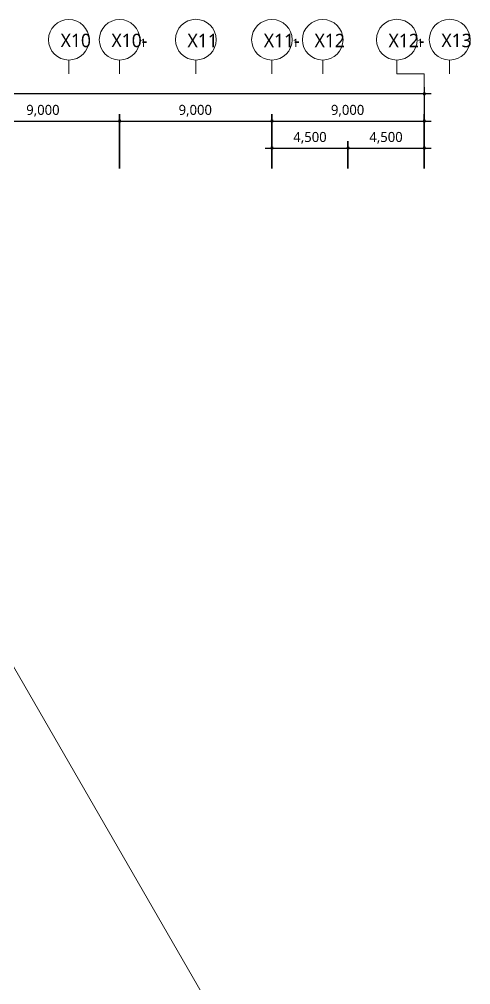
# Model space of a CAD drawing. Header units: millimetres. Extents: x -4020 to 126975, y -1911 to 106713.
# Drawn here: x 83763 to 110430, y 49640 to 106713 of the extents above; entities that cross this region are included whole.
import ezdxf

# ---------------------------------------------------------------- set-up
doc = ezdxf.new("R2010")
doc.units = ezdxf.units.MM
for name, color, linetype in [('PDF_문자', 7, 'Continuous'), ('PDF_솔리드 채우기', 7, 'Continuous'), ('PDF_형상', 7, 'Continuous')]:
    doc.layers.add(name, color=color, linetype=linetype)
doc.styles.add('PDF 맑은 고딕', font='malgun.ttf')

msp = doc.modelspace()

# ---------------------------------------------------------------- linework, layer by layer
at = {"layer": 'PDF_솔리드 채우기', "transparency": 33554559}
for points in [[(107613, 102376), (107597, 102298), (107690, 102298)], [(107597, 102298), (107613, 102236), (107690, 102298)], [(107690, 102407), (107613, 102376), (107690, 102298)], [(107613, 102236), (107690, 102205), (107690, 102298)], [(107768, 102376), (107690, 102407), (107690, 102298)], [(107784, 102298), (107768, 102376), (107690, 102298)], [(107690, 102205), (107768, 102236), (107690, 102298)], [(107768, 102236), (107784, 102298), (107690, 102298)], [(89612, 100775), (89596, 100697), (89690, 100697)], [(89612, 100775), (89596, 100697), (89690, 100697)], [(89596, 100697), (89612, 100635), (89690, 100697)], [(89596, 100697), (89612, 100635), (89690, 100697)], [(89690, 100806), (89612, 100775), (89690, 100697)], [(89690, 100806), (89612, 100775), (89690, 100697)], [(89612, 100635), (89690, 100604), (89690, 100697)], [(89612, 100635), (89690, 100604), (89690, 100697)], [(89767, 100775), (89690, 100806), (89690, 100697)], [(89767, 100775), (89690, 100806), (89690, 100697)], [(89783, 100697), (89767, 100775), (89690, 100697)], [(89783, 100697), (89767, 100775), (89690, 100697)], [(89690, 100604), (89767, 100635), (89690, 100697)], [(89767, 100635), (89783, 100697), (89690, 100697)], [(89690, 100604), (89767, 100635), (89690, 100697)], [(89767, 100635), (89783, 100697), (89690, 100697)], [(98612, 100775), (98597, 100697), (98690, 100697)], [(98612, 100775), (98597, 100697), (98690, 100697)], [(98597, 100697), (98612, 100635), (98690, 100697)], [(98597, 100697), (98612, 100635), (98690, 100697)], [(98690, 100806), (98612, 100775), (98690, 100697)], [(98690, 100806), (98612, 100775), (98690, 100697)], [(98612, 100635), (98690, 100604), (98690, 100697)], [(98612, 100635), (98690, 100604), (98690, 100697)], [(98768, 100775), (98690, 100806), (98690, 100697)], [(98768, 100775), (98690, 100806), (98690, 100697)], [(98783, 100697), (98768, 100775), (98690, 100697)], [(98783, 100697), (98768, 100775), (98690, 100697)], [(98690, 100604), (98768, 100635), (98690, 100697)], [(98768, 100635), (98783, 100697), (98690, 100697)], [(98690, 100604), (98768, 100635), (98690, 100697)], [(98768, 100635), (98783, 100697), (98690, 100697)], [(107613, 100775), (107597, 100697), (107690, 100697)], [(107597, 100697), (107613, 100635), (107690, 100697)], [(107690, 100806), (107613, 100775), (107690, 100697)], [(107613, 100635), (107690, 100604), (107690, 100697)], [(107768, 100775), (107690, 100806), (107690, 100697)], [(107784, 100697), (107768, 100775), (107690, 100697)], [(107690, 100604), (107768, 100635), (107690, 100697)], [(107768, 100635), (107784, 100697), (107690, 100697)], [(98612, 99174), (98597, 99096), (98690, 99096)], [(98597, 99096), (98612, 99034), (98690, 99096)], [(98690, 99205), (98612, 99174), (98690, 99096)], [(98612, 99034), (98690, 99003), (98690, 99096)], [(98768, 99174), (98690, 99205), (98690, 99096)], [(98783, 99096), (98768, 99174), (98690, 99096)], [(98690, 99003), (98768, 99034), (98690, 99096)], [(98768, 99034), (98783, 99096), (98690, 99096)], [(103120, 99174), (103089, 99096), (103182, 99096)], [(103120, 99174), (103089, 99096), (103182, 99096)], [(103089, 99096), (103120, 99034), (103182, 99096)], [(103089, 99096), (103120, 99034), (103182, 99096)], [(103182, 99205), (103120, 99174), (103182, 99096)], [(103182, 99205), (103120, 99174), (103182, 99096)], [(103120, 99034), (103182, 99003), (103182, 99096)], [(103120, 99034), (103182, 99003), (103182, 99096)], [(103260, 99174), (103182, 99205), (103182, 99096)], [(103260, 99174), (103182, 99205), (103182, 99096)], [(103291, 99096), (103260, 99174), (103182, 99096)], [(103291, 99096), (103260, 99174), (103182, 99096)], [(103182, 99003), (103260, 99034), (103182, 99096)], [(103260, 99034), (103291, 99096), (103182, 99096)], [(103182, 99003), (103260, 99034), (103182, 99096)], [(103260, 99034), (103291, 99096), (103182, 99096)], [(107613, 99174), (107597, 99096), (107690, 99096)], [(107597, 99096), (107613, 99034), (107690, 99096)], [(107690, 99205), (107613, 99174), (107690, 99096)], [(107613, 99034), (107690, 99003), (107690, 99096)], [(107768, 99174), (107690, 99205), (107690, 99096)], [(107784, 99096), (107768, 99174), (107690, 99096)], [(107690, 99003), (107768, 99034), (107690, 99096)], [(107768, 99034), (107784, 99096), (107690, 99096)]]:
    msp.add_solid(points, dxfattribs=at)
at = {"layer": 'PDF_형상', "lineweight": 5}
for points in [[(86689, 104303), (86689, 103495)], [(89690, 104303), (89690, 103495)], [(94198, 104303), (94198, 103495)], [(98690, 104303), (98690, 103495)], [(101690, 104303), (101690, 103495)], [(106074, 104303), (106074, 103495), (107690, 103495), (107690, 102298)], [(109183, 104303), (109183, 103495)], [(81995, 70882), (96047, 46555), (83643, 39389), (81995, 39389), (81995, 68955), (82306, 68955), (82306, 39700), (84156, 39700), (82306, 39700), (82306, 68955), (81995, 68955), (81995, 39389), (83643, 39389)]]:
    msp.add_lwpolyline(points, dxfattribs=at)
at = {"layer": 'PDF_형상', "lineweight": 25}
for points in [[(108089, 102298), (48789, 102298)], [(107685, 102702), (107685, 97899), (107685, 101101)], [(80281, 100697), (90089, 100697)], [(89281, 100697), (99089, 100697)], [(98281, 100697), (108089, 100697)], [(98685, 97899), (98685, 99500)], [(107685, 97899), (107685, 99500)], [(98281, 99096), (103582, 99096)], [(102789, 99096), (108089, 99096)]]:
    msp.add_lwpolyline(points, dxfattribs=at)
for points in [[(89685, 101101), (89685, 97899)], [(98685, 101101), (98685, 97899)], [(103178, 99500), (103178, 97899)]]:
    msp.add_lwpolyline(points, close=True, dxfattribs=at)
at = {"layer": 'PDF_형상', "lineweight": 5}
for centre, radius in [((86686, 105506), 1200), ((89686, 105506), 1200), ((94190, 105508), 1205), ((98687, 105506), 1200), ((101687, 105506), 1200), ((106066, 105508), 1205), ((109190, 105508), 1205)]:
    msp.add_circle(centre, radius, dxfattribs=at)

# ---------------------------------------------------------------- texts
at = {"layer": 'PDF_문자', "attachment_point": 4, "style": 'PDF 맑은 고딕'}
for s, insert, char_height in [('X10', (86207, 105458), 793.3), ('X10-', (89208, 105458), 793.3), ('X11', (93700, 105458), 793.3), ('X11-', (98208, 105458), 793.3), ('X12', (101208, 105458), 793.3), ('X12-', (105577, 105458), 793.3), ('X13', (108701, 105458), 793.3), ('1', (90902, 105314), 492), ('1', (99903, 105314), 492), ('1', (107270, 105314), 492), ('9,000', (84171, 101305), 592.2), ('9,000', (93172, 101305), 592.2), ('9,000', (102172, 101305), 592.2), ('4,500', (99949, 99704), 592.2), ('4,500', (104441, 99704), 592.2)]:
    msp.add_mtext(s, dxfattribs=dict(at, insert=insert, char_height=char_height))

doc.saveas('drawing.dxf')
